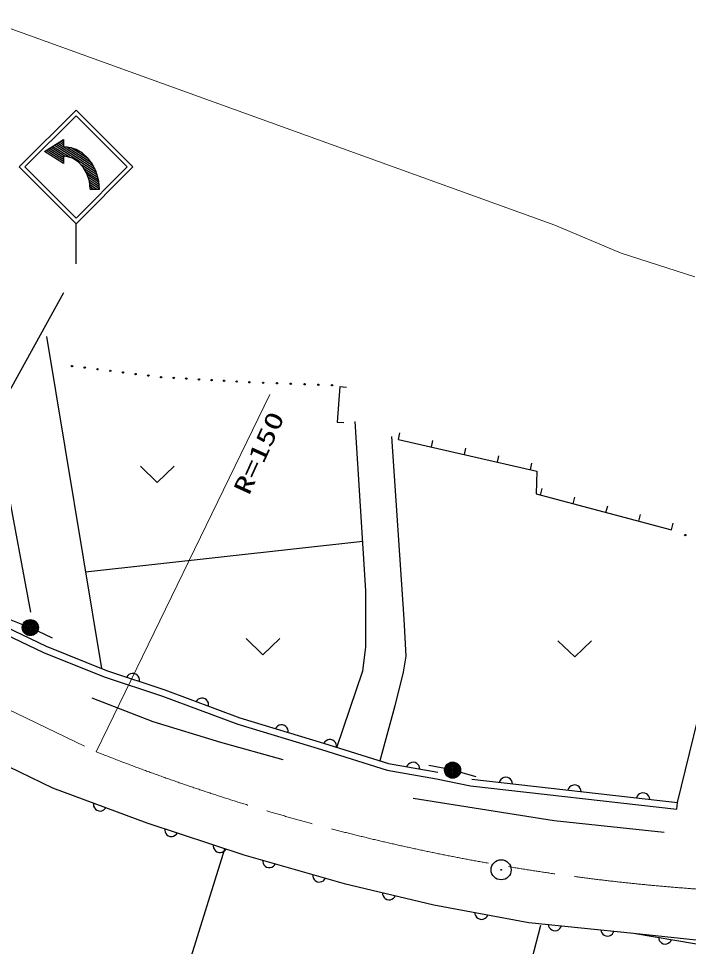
# Model space of a CAD drawing. Units: millimetres, scale not verified. Extents: x 40000 to 680000, y 20000 to 380000.
# Drawn here: x 227226 to 277225, y 238874 to 308106 of the extents above; entities that cross this region are included whole.
import ezdxf
from ezdxf.enums import TextEntityAlignment as Align

# ---------------------------------------------------------------- set-up
doc = ezdxf.new("R2010")
doc.units = ezdxf.units.MM
doc.header["$LTSCALE"] = 1000
doc.linetypes.add('CHAIN', pattern=[18.5, 12, -1.5, 3.5, -1.5])
for name, color, linetype, lineweight in [('M-BGD', 7, 'Continuous', 25), ('M-BMK', 2, 'CHAIN', 13), ('M-BMK-SRVR', 3, 'Continuous', 25), ('M-STR-HTXT', 7, 'Continuous', 13), ('M-STR-STRC', 7, 'Continuous', 25)]:
    doc.layers.add(name, color=color, linetype=linetype, lineweight=lineweight)
doc.styles.add('ＭＳ ゴシック', font='')
doc.styles.get('ＭＳ ゴシック').set_extended_font_data('MS Gothic')

msp = doc.modelspace()

# ---------------------------------------------------------------- linework, layer by layer
at = {"layer": 'M-BGD'}
for p, q in [((229304, 284379), (233405, 259624)), ((251197, 280641), (251011, 277994)), ((251197, 280641), (251696, 280606)), ((251011, 277994), (251510, 277959)), ((253148, 265419), (252361, 278048)), ((255054, 276934), (255983, 263282)), ((255580, 276702), (255692, 277190)), ((255580, 276702), (265912, 274323)), ((258042, 276135), (258154, 276623)), ((260503, 275568), (260615, 276056)), ((262964, 275002), (263077, 275489)), ((265426, 274435), (265538, 274922)), ((236328, 274702), (237578, 273502)), ((237578, 273502), (238828, 274702)), ((265912, 274323), (265854, 272639)), ((226312, 273572), (228112, 263821)), ((266185, 272552), (266313, 273035)), ((265854, 272639), (275953, 269969)), ((268627, 271906), (268755, 272390)), ((271069, 271261), (271197, 271744)), ((273511, 270615), (273639, 271098)), ((275953, 269969), (276081, 270453)), ((232211, 266832), (252917, 269120)), ((219092, 266135), (229279, 261274)), ((218877, 265684), (229078, 260816)), ((253148, 261194), (253148, 265419)), ((227544, 262880), (226424, 263311)), ((255983, 263282), (256122, 260543)), ((228649, 262413), (229738, 261910)), ((244216, 261840), (245466, 260640)), ((245466, 260640), (246716, 261840)), ((229279, 261274), (233785, 259472)), ((252915, 259429), (253148, 261194)), ((267487, 261687), (268737, 260487)), ((268737, 260487), (269987, 261687)), ((229078, 260816), (233613, 259002)), ((256122, 260543), (255936, 259335)), ((276406, 249624), (278875, 259740)), ((233613, 259002), (237966, 257551)), ((233785, 259472), (238132, 258023)), ((233785, 259472), (238132, 258023)), ((235371, 259084), (235295, 258984)), ((235460, 259160), (235371, 259084)), ((235587, 259223), (235460, 259160)), ((235701, 259247), (235587, 259223)), ((235827, 259247), (235701, 259247)), ((235979, 259195), (235827, 259247)), ((236080, 259119), (235979, 259195)), ((236155, 259030), (236080, 259119)), ((236218, 258903), (236155, 259030)), ((250986, 253727), (252915, 259429)), ((255936, 259335), (255315, 256829)), ((236243, 258789), (236218, 258903)), ((236242, 258663), (236243, 258789)), ((237966, 257551), (243589, 255465)), ((238132, 258023), (243749, 255939)), ((238132, 258023), (243749, 255939)), ((232690, 257415), (237240, 255651)), ((240551, 257253), (240472, 257155)), ((240642, 257326), (240551, 257253)), ((240770, 257385), (240642, 257326)), ((240885, 257407), (240770, 257385)), ((241011, 257403), (240885, 257407)), ((241161, 257347), (241011, 257403)), ((241260, 257268), (241161, 257347)), ((241333, 257177), (241260, 257268)), ((241392, 257048), (241333, 257177)), ((241413, 256933), (241392, 257048)), ((241409, 256807), (241413, 256933)), ((255315, 256829), (254196, 252721)), ((237240, 255651), (242301, 254118)), ((243749, 255939), (249994, 254038)), ((243749, 255939), (249994, 254038)), ((243589, 255465), (249847, 253561)), ((246466, 255237), (246393, 255134)), ((246553, 255316), (246466, 255237)), ((246678, 255382), (246553, 255316)), ((246791, 255411), (246678, 255382)), ((246917, 255414), (246791, 255411)), ((247070, 255367), (246917, 255414)), ((247173, 255294), (247070, 255367)), ((247252, 255208), (247173, 255294)), ((247318, 255083), (247252, 255208)), ((247346, 254970), (247318, 255083)), ((247350, 254843), (247346, 254970)), ((242301, 254118), (246945, 252818)), ((250087, 254135), (250013, 254033)), ((250174, 254213), (250087, 254135)), ((250299, 254278), (250174, 254213)), ((250413, 254305), (250299, 254278)), ((250539, 254308), (250413, 254305)), ((250692, 254260), (250539, 254308)), ((250794, 254186), (250692, 254260)), ((250872, 254098), (250794, 254186)), ((250937, 253973), (250872, 254098)), ((223116, 253928), (229766, 250706)), ((223116, 253928), (229766, 250706)), ((249847, 253561), (254729, 252030)), ((249994, 254038), (254848, 252516)), ((249994, 254038), (254848, 252516)), ((250965, 253860), (250937, 253973)), ((250967, 253733), (250965, 253860)), ((254729, 252030), (258429, 251377)), ((254848, 252516), (258522, 251868)), ((254848, 252516), (258522, 251868)), ((256253, 252390), (256192, 252279)), ((256329, 252478), (256253, 252390)), ((256445, 252559), (256329, 252478)), ((256554, 252601), (256445, 252559)), ((256679, 252620), (256554, 252601)), ((256837, 252592), (256679, 252620)), ((256948, 252532), (256837, 252592)), ((257036, 252455), (256948, 252532)), ((257117, 252339), (257036, 252455)), ((257159, 252230), (257117, 252339)), ((257177, 252105), (257159, 252230)), ((259033, 252141), (257855, 252370)), ((258429, 251377), (260969, 250869)), ((260202, 251872), (261362, 251565)), ((261046, 251363), (276406, 249624)), ((261046, 251363), (276406, 249624)), ((263233, 251337), (263162, 251244)), ((263344, 251425), (263233, 251337)), ((263450, 251473), (263344, 251425)), ((263574, 251500), (263450, 251473)), ((263733, 251482), (263574, 251500)), ((263847, 251428), (263733, 251482)), ((263940, 251358), (263847, 251428)), ((264028, 251247), (263940, 251358)), ((229766, 250706), (236795, 248099)), ((229766, 250706), (236795, 248099)), ((260969, 250869), (276350, 249127)), ((263162, 251244), (263109, 251130)), ((264077, 251141), (264028, 251247)), ((264103, 251017), (264077, 251141)), ((268282, 250665), (268229, 250550)), ((268353, 250757), (268282, 250665)), ((268464, 250845), (268353, 250757)), ((268570, 250894), (268464, 250845)), ((268694, 250920), (268570, 250894)), ((268853, 250902), (268694, 250920)), ((268967, 250849), (268853, 250902)), ((269060, 250778), (268967, 250849)), ((269148, 250667), (269060, 250778)), ((269197, 250561), (269148, 250667)), ((256689, 249943), (267209, 248274)), ((269223, 250437), (269197, 250561)), ((273402, 250085), (273349, 249970)), ((273473, 250178), (273402, 250085)), ((273584, 250266), (273473, 250178)), ((273690, 250314), (273584, 250266)), ((273814, 250340), (273690, 250314)), ((273973, 250322), (273814, 250340)), ((274088, 250269), (273973, 250322)), ((274180, 250198), (274088, 250269)), ((274268, 250088), (274180, 250198)), ((274317, 249982), (274268, 250088)), ((274343, 249858), (274317, 249982)), ((232812, 249576), (232808, 249450)), ((232808, 249450), (232829, 249335)), ((232829, 249335), (232888, 249207)), ((276350, 249127), (276406, 249624)), ((276350, 249127), (276406, 249624)), ((232888, 249207), (232961, 249116)), ((232961, 249116), (233060, 249036)), ((233060, 249036), (233210, 248981)), ((233210, 248981), (233336, 248977)), ((233336, 248977), (233451, 248998)), ((233451, 248998), (233579, 249057)), ((233579, 249057), (233670, 249130)), ((233670, 249130), (233750, 249228)), ((236795, 248099), (244050, 245718)), ((236795, 248099), (244050, 245718)), ((267209, 248274), (275407, 247404)), ((238134, 247659), (238134, 247533)), ((238134, 247533), (238160, 247419)), ((238160, 247419), (238224, 247293)), ((238224, 247293), (238300, 247205)), ((238300, 247205), (238402, 247129)), ((238794, 247106), (238920, 247170)), ((238920, 247170), (239009, 247246)), ((239009, 247246), (239084, 247348)), ((238402, 247129), (238554, 247080)), ((238554, 247080), (238680, 247080)), ((238680, 247080), (238794, 247106)), ((241761, 246469), (241762, 246343)), ((241762, 246343), (241788, 246229)), ((241788, 246229), (241852, 246103)), ((241852, 246103), (241928, 246015)), ((241928, 246015), (242030, 245939)), ((242030, 245939), (242182, 245889)), ((242182, 245889), (242308, 245890)), ((242308, 245890), (242422, 245916)), ((242422, 245916), (242548, 245979)), ((242548, 245979), (242636, 246056)), ((242636, 246056), (242712, 246157)), ((244050, 245718), (251532, 243564)), ((244050, 245718), (251532, 243564)), ((245440, 245318), (245446, 245192)), ((245446, 245192), (245476, 245079)), ((245476, 245079), (245544, 244955)), ((245544, 244955), (245624, 244870)), ((245624, 244870), (245728, 244798)), ((245728, 244798), (245882, 244754)), ((245882, 244754), (246008, 244759)), ((246008, 244759), (246121, 244789)), ((246121, 244789), (246244, 244857)), ((246244, 244857), (246330, 244937)), ((246330, 244937), (246401, 245041)), ((249181, 244241), (249187, 244115)), ((249187, 244115), (249217, 244002)), ((249217, 244002), (249285, 243878)), ((249285, 243878), (249365, 243793)), ((249365, 243793), (249469, 243721)), ((249469, 243721), (249623, 243677)), ((249749, 243682), (249862, 243712)), ((249862, 243712), (249985, 243781)), ((249985, 243781), (250071, 243860)), ((250071, 243860), (250142, 243964)), ((249623, 243677), (249749, 243682)), ((251532, 243564), (258221, 241977)), ((251532, 243564), (258221, 241977)), ((254390, 242886), (254401, 242760)), ((254401, 242760), (254437, 242649)), ((254437, 242649), (254511, 242528)), ((254511, 242528), (254594, 242447)), ((254594, 242447), (254702, 242380)), ((254702, 242380), (254857, 242343)), ((254857, 242343), (254983, 242355)), ((254983, 242355), (255095, 242390)), ((255095, 242390), (255215, 242464)), ((255215, 242464), (255296, 242548)), ((255296, 242548), (255363, 242655)), ((258221, 241977), (265305, 240666)), ((258221, 241977), (265305, 240666)), ((261271, 241413), (261289, 241287)), ((261289, 241287), (261330, 241178)), ((261330, 241178), (261410, 241062)), ((261410, 241062), (261497, 240984)), ((261497, 240984), (261608, 240923)), ((261891, 240912), (262000, 240952)), ((262000, 240952), (262116, 241033)), ((262116, 241033), (262194, 241120)), ((262194, 241120), (262255, 241231)), ((261608, 240923), (261765, 240894)), ((261765, 240894), (261891, 240912)), ((265305, 240666), (273127, 239873)), ((265305, 240666), (273127, 239873)), ((266763, 240519), (266791, 240395)), ((266791, 240395), (266841, 240290)), ((266841, 240290), (266930, 240180)), ((267636, 240209), (267706, 240302)), ((267706, 240302), (267758, 240418)), ((266930, 240180), (267023, 240110)), ((267023, 240110), (267139, 240058)), ((267139, 240058), (267298, 240042)), ((267298, 240042), (267421, 240070)), ((267421, 240070), (267527, 240119)), ((267527, 240119), (267636, 240209)), ((270674, 240122), (270702, 239998)), ((270702, 239998), (270752, 239893)), ((270752, 239893), (270841, 239783)), ((270841, 239783), (270934, 239713)), ((270934, 239713), (271050, 239661)), ((271050, 239661), (271209, 239645)), ((271209, 239645), (271332, 239673)), ((271332, 239673), (271438, 239723)), ((271438, 239723), (271548, 239812)), ((271548, 239812), (271617, 239905)), ((271617, 239905), (271669, 240021)), ((273127, 239873), (277806, 239373)), ((273127, 239873), (277832, 239072)), ((274987, 239556), (275006, 239431)), ((275006, 239431), (275048, 239323)), ((275048, 239323), (275130, 239207)), ((275130, 239207), (275219, 239132)), ((275219, 239132), (275330, 239072)), ((275330, 239072), (275488, 239045)), ((275488, 239045), (275613, 239064)), ((275613, 239064), (275722, 239107)), ((275722, 239107), (275837, 239189)), ((275837, 239189), (275913, 239277)), ((275913, 239277), (275972, 239389))]:
    msp.add_line(p, q, dxfattribs=at)
for centre, radius in [((231221, 282180), 50), ((232169, 282061), 50), ((233118, 281941), 50), ((234066, 281822), 50), ((235015, 281703), 50), ((235964, 281583), 50), ((236912, 281464), 50), ((237861, 281344), 50), ((238803, 281291), 50), ((239745, 281238), 50), ((240687, 281185), 50), ((241629, 281132), 50), ((242570, 281079), 50), ((243512, 281026), 50), ((244454, 280973), 50), ((245484, 280934), 50), ((246513, 280895), 50), ((247542, 280857), 50), ((248572, 280818), 50), ((249601, 280779), 50), ((250630, 280741), 50), ((276986, 269569), 50), ((228104, 262664), 600), ((228104, 262664), 528), ((228104, 262664), 456), ((228104, 262664), 384), ((228104, 262664), 312), ((228104, 262664), 240), ((228104, 262664), 168), ((228104, 262664), 96), ((228104, 262664), 24), ((259622, 252026), 600), ((259622, 252026), 528), ((259622, 252026), 456), ((259622, 252026), 384), ((259622, 252026), 312), ((259622, 252026), 240), ((259622, 252026), 168), ((259622, 252026), 96), ((259622, 252026), 24)]:
    msp.add_circle(centre, radius, dxfattribs=at)
at = {"layer": 'M-BMK'}
msp.add_line((171321, 283107), (233016, 253402), dxfattribs=at)
msp.add_arc((288540, 393142), 150367, 248.32997, 285.53473, dxfattribs=at)
at = {"layer": 'M-BMK-SRVR'}
for radius in [750, 30]:
    msp.add_circle((263245, 244593), radius, dxfattribs=at)
at = {"layer": 'M-STR-HTXT'}
for p, q in [((136875, 339747), (267256, 292688)), ((272209, 290610), (267256, 292688)), ((277700, 288838), (272209, 290610)), ((233016, 253402), (245988, 280046))]:
    msp.add_line(p, q, dxfattribs=at)
at = {"layer": 'M-STR-STRC'}
for p, q in [((231518, 301278), (227276, 297035)), ((235761, 297035), (231518, 301278)), ((227700, 297035), (231518, 300854)), ((231518, 300854), (235337, 297035)), ((229168, 298185), (230568, 299085)), ((230568, 299085), (230568, 298535)), ((230568, 297749), (229529, 298417)), ((230695, 297822), (229649, 298494)), ((231031, 297761), (229769, 298571)), ((233045, 296620), (229890, 298649)), ((232954, 296833), (230010, 298726)), ((232847, 297057), (230130, 298803)), ((230568, 298676), (230250, 298881)), ((230568, 298831), (230370, 298958)), ((230568, 298985), (230491, 299035)), ((232702, 297304), (230824, 298512)), ((232474, 297606), (231158, 298452)), ((230568, 297285), (229168, 298185)), ((230568, 297440), (229289, 298262)), ((230568, 297594), (229409, 298340)), ((230568, 297835), (230568, 297285)), ((227276, 297035), (231518, 292793)), ((231518, 293217), (227700, 297035)), ((231518, 292793), (235761, 297035)), ((235337, 297035), (231518, 293217)), ((233112, 296423), (231909, 297196)), ((233165, 296234), (232131, 296899)), ((233205, 296054), (232282, 296647)), ((233233, 295881), (232373, 296434)), ((233258, 295711), (232440, 296237)), ((233266, 295551), (232495, 296047)), ((233268, 295395), (232529, 295870)), ((233043, 295385), (232556, 295698)), ((232803, 295385), (232563, 295539)), ((232568, 295385), (233268, 295385)), ((231518, 289793), (231518, 292793)), ((217825, 264513), (230594, 287672)), ((242605, 246132), (236940, 228073)), ((266194, 240439), (261615, 222978))]:
    msp.add_line(p, q, dxfattribs=at)
for points in [[(233268, 295385), (233220, 295981), (233006, 296739), (232742, 297253), (232400, 297700), (231991, 298062), (231531, 298328), (231158, 298452), (230824, 298512), (230568, 298535)], [(232568, 295385), (232509, 295979), (232333, 296538), (232053, 297027), (231683, 297419), (231247, 297690), (230771, 297823), (230568, 297835)]]:
    msp.add_lwpolyline(points, dxfattribs=at)

# ---------------------------------------------------------------- texts
at = {"layer": 'M-STR-HTXT', "style": 'ＭＳ ゴシック', "width": 1.45}
msp.add_text('R=150', height=1320, rotation=65.6, dxfattribs=at).set_placement((244783, 272302), align=Align.BOTTOM_LEFT)

doc.saveas('drawing.dxf')
